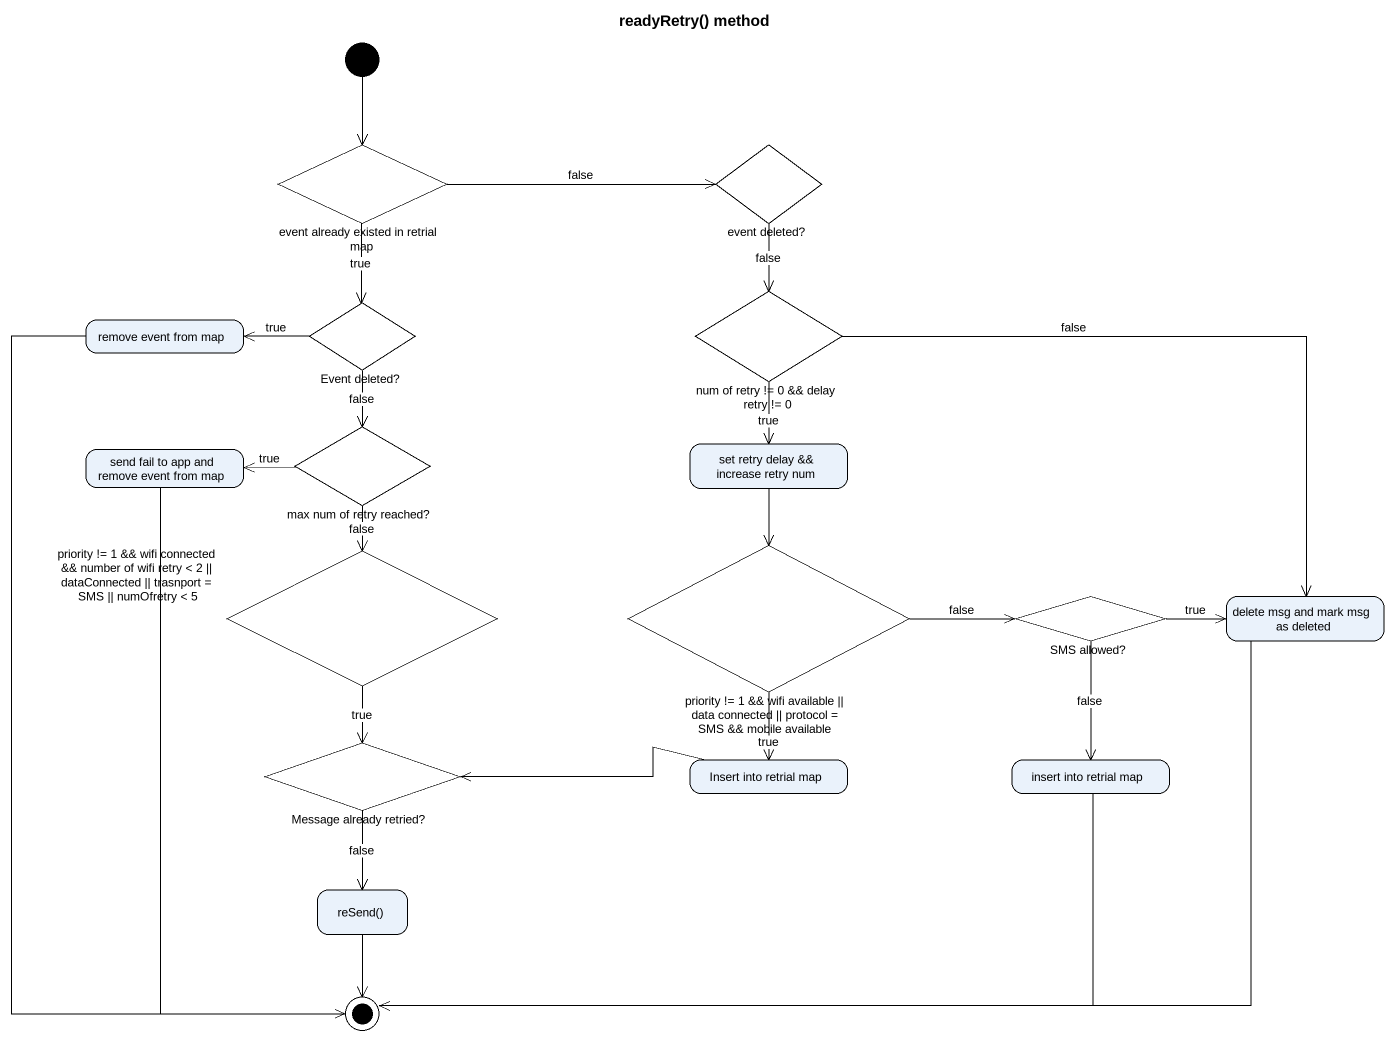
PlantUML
@startuml
title readyRetry() method
hide empty description
state "event already existed in retrial map" as event_already_existed_in <<choice>>
state "event deleted?" as event_deleted <<choice>>
state "Event deleted?" as Event_deleted <<choice>>
state "num of retry != 0 && delay retry != 0" as num_of_retry_0_delay_retry_0 <<choice>>
state "remove event from map" as remove_event_from_map
state "send fail to app and remove event from map" as send_fail_to_app_and_remove
state "max num of retry reached?" as max_num_of_retry_reached <<choice>>
state "set retry delay && increase retry num" as set_retry_delay_increase
state "priority != 1 && wifi connected && number of wifi retry < 2 || dataConnected || trasnport = SMS || numOfretry < 5" as priority_1_wifi_connected <<choice>>
state "priority != 1 && wifi available || data connected || protocol = SMS && mobile available" as priority_1_wifi_available <<choice>>
state "SMS allowed?" as SMS_allowed <<choice>>
state "delete msg and mark msg as deleted" as delete_msg_and_mark_msg_as
state "Message already retried?" as Message_already_retried <<choice>>
state "Insert into retrial map" as Insert_into_retrial_map
state "insert into retrial map" as insert_into_retrial_map
state "reSend()" as reSend
[*] --> event_already_existed_in
event_already_existed_in -right-> event_deleted : false
event_already_existed_in --> Event_deleted : true
event_deleted --> num_of_retry_0_delay_retry_0 : false
Event_deleted -left-> remove_event_from_map : true
Event_deleted --> max_num_of_retry_reached : false
num_of_retry_0_delay_retry_0 --> set_retry_delay_increase : true
num_of_retry_0_delay_retry_0 -right-> delete_msg_and_mark_msg_as : false
max_num_of_retry_reached -left-> send_fail_to_app_and_remove : true
max_num_of_retry_reached --> priority_1_wifi_connected : false
set_retry_delay_increase --> priority_1_wifi_available
priority_1_wifi_connected --> Message_already_retried : true
priority_1_wifi_available -right-> SMS_allowed : false
priority_1_wifi_available --> Insert_into_retrial_map : true
SMS_allowed -right-> delete_msg_and_mark_msg_as : true
SMS_allowed --> insert_into_retrial_map : false
Message_already_retried --> reSend : false
Insert_into_retrial_map -left-> Message_already_retried
remove_event_from_map --> [*]
send_fail_to_app_and_remove --> [*]
delete_msg_and_mark_msg_as -left-> [*]
insert_into_retrial_map -left-> [*]
reSend --> [*]
@enduml
